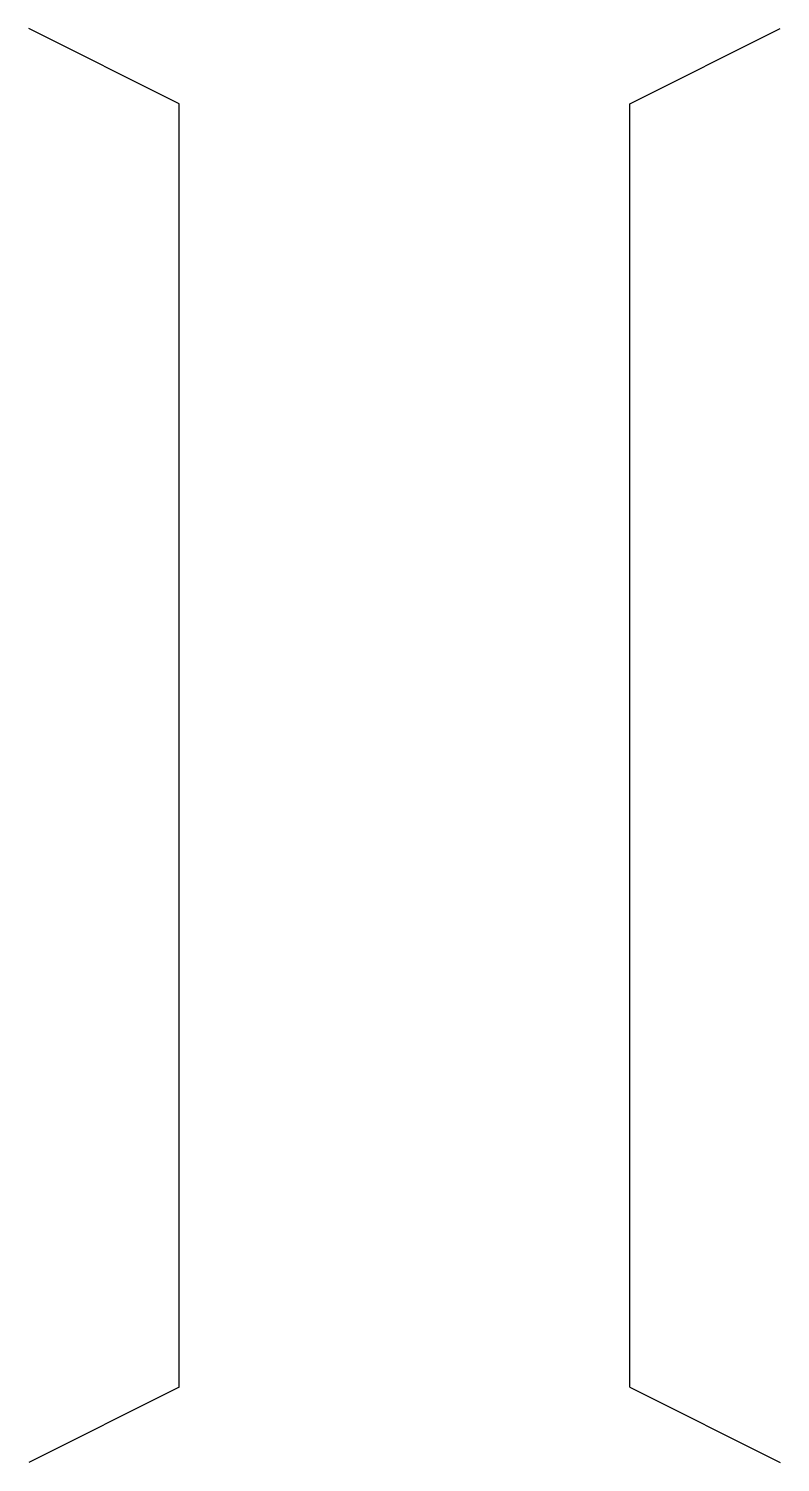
# Model space of a CAD drawing. Extents: x -1 to 1, y -1.91 to 1.91.
import ezdxf

# ---------------------------------------------------------------- set-up
doc = ezdxf.new("R2010")
doc.units = 0
doc.layers.get('0').update_dxf_attribs({"linetype": 'CONTINUOUS'})

msp = doc.modelspace()

# ---------------------------------------------------------------- linework, layer by layer
at = {"color": 0}
for p, q in [((-0.6, 1.7079), (-1, 1.9079)), ((0.6, 1.7079), (1, 1.9079)), ((-0.6, -1.7079), (-0.6, 1.7079)), ((0.6, -1.7079), (0.6, 1.7079)), ((-0.6, -1.7079), (-1, -1.9079)), ((0.6, -1.7079), (1, -1.9079))]:
    msp.add_line(p, q, dxfattribs=at)

doc.saveas('drawing.dxf')
